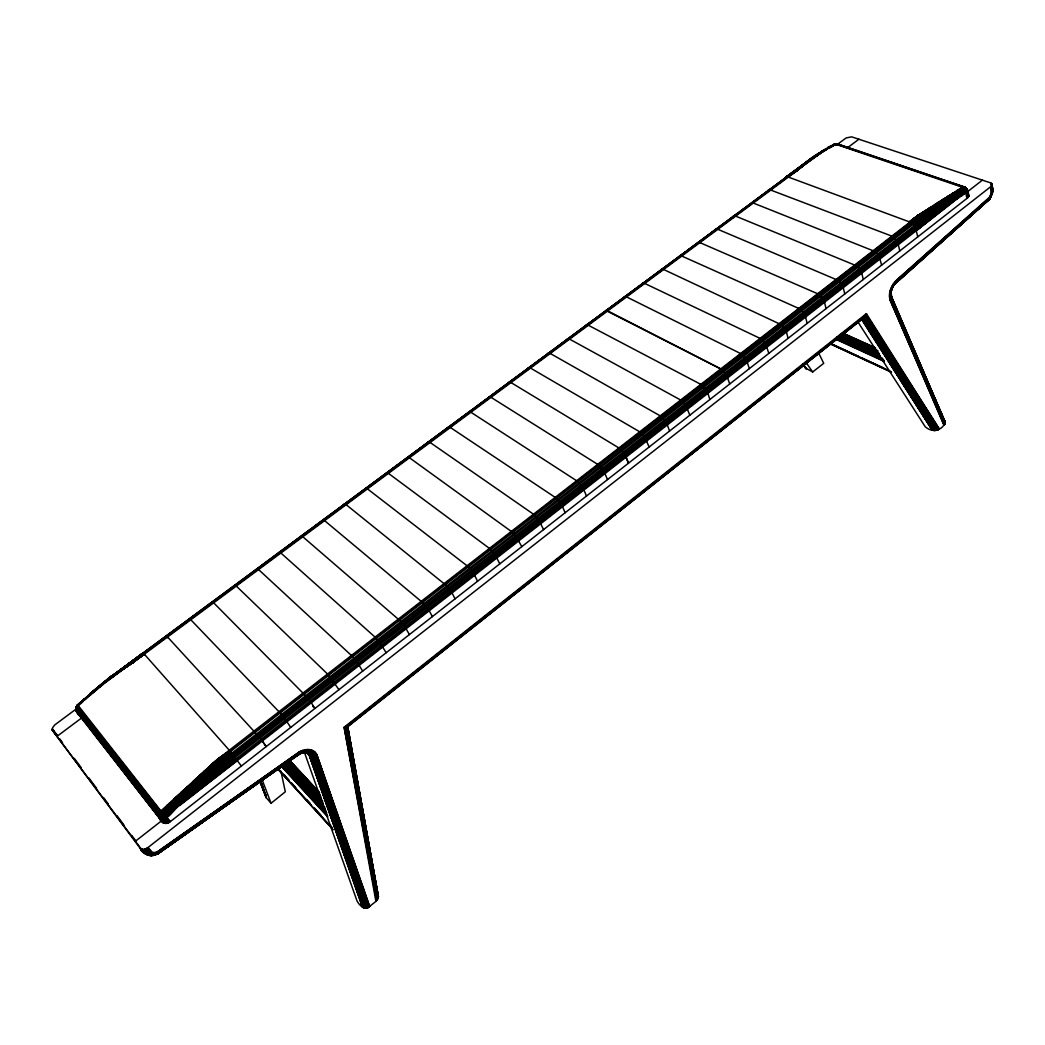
<?xml version="1.0" encoding="UTF-8"?>
<svg xmlns="http://www.w3.org/2000/svg" width="1045" height="1045" viewBox="0 0 1045 1045"><rect width="100%" height="100%" fill="white"/><g stroke="black" fill="none" stroke-linecap="round" stroke-linejoin="round"><path stroke-width="1.5" d="M76.376 708.837L54.68 724.982L52.616 727.725L52.407 730.272L140.2 848.292L143.531 849.507L147.136 848.2L150.637 852.38L153.145 853.412L158.174 852.224L298.556 753.197L157.273 851.923L157.246 854.248L154.268 854.418M835.922 143.74C840.428 143.204 827.261 147.737 826.125 149.748C811.547 155 800.601 168.402 787.669 176.879L143.883 653.647L102.776 684.606L84.41 700.163L83.796 699.275L111.528 676.363L143.087 652.968L143.857 653.661L229.965 751.015L216.55 760.878L196.094 784.416L190.66 792.058L179.779 802.978L178.251 803.37C172.059 806.257 166.664 820.103 158.487 815.858L76.167 710.247C75.58 705.244 80.922 702.71 83.861 699.157C85.063 702.358 72.81 706.681 76.938 712.311L159.232 818.013C160.812 823.12 166.534 825.184 170.374 821.566L967.239 198.171L968.545 196.316L967.631 190.386L964.431 186.833L967.448 189.72L968.545 196.316L967.618 190.373C969.982 206.361 969.433 184.521 962.249 187.186L835.647 144.223C819.998 151.29 831.245 145.294 835.961 143.792C840.245 146.052 832.865 141.976 837.202 144.706M857.841 321.808L925.125 426.595C930.808 432.081 939.494 431.663 943.962 425.028L890.249 300.411C887.963 293.54 891.032 285.847 895.879 280.844L989.341 197.44L991.313 193.26L991.862 184.024L990.203 182.731L851.649 136.843L846.123 137.953L836.392 145.124M304.461 752.413L356.998 900.881C359.284 905.218 364.836 911.188 369.669 906.498L317.04 755.221C314.088 747.658 303.795 748.507 298.308 752.635L157.886 851.636L155.391 852.524L154.412 854.993L150.258 854.862L148.116 853.726L145.333 849.089L148.285 852.668L146.235 848.697L149.2 852.289L147.136 848.2L991.182 186.31L991.927 191.379L991.13 194.07M991.587 194.07L992.397 189.093L991.614 183.62L992.737 190.216L991.431 191.731L990.686 186.755L991.927 191.379M992.567 191.692L991.862 184.024L992.711 191.405L991.418 192.476M306.485 752.335L310.378 755.274L316.23 753.576L316.204 755.666L368.846 907.112L316.112 755.705C313.539 748.507 303.69 749.383 298.57 753.223L157.403 852.615L300.464 751.355L157.873 851.61C161.008 854.418 153.053 854.745 158.148 853.151L156.476 854.039L300.581 752.047L298.308 752.635L298.752 754.621L157.05 854.314L158.226 853.242M905.466 273.685L894.063 284.344L989.119 199.608L992.567 192.646L991.836 185.383L992.593 190.608L991.561 185.853L992.319 191L991.405 191.039M156.332 852.289L155.352 854.98M828.685 147.397C834.694 145.882 834.093 142.434 835.804 144.863M302.828 750.375C298.23 757.534 311.266 747.031 313.487 756.462L366.547 908.092L313.735 754.96C310.078 749.291 302.318 752.152 297.838 754.098M805.46 367.945L805.342 367.174M316.23 753.576L369.669 906.498C372.386 903.481 380.001 900.268 378.042 894.86L349.644 739.651M992.254 187.904C993.011 191.392 993.05 187.786 991.875 190.582M90.575 694.742L89.909 693.762L111.528 676.363L800.143 167.095L110.757 677.003C50.421 727.986 150.545 641.343 92.966 692.783M992.711 191.405L992.384 190.504M835.138 144.105L809.757 159.989L796.316 171.197L133.577 662.177C114.963 672.875 98.962 686.056 84.123 699.771M839.004 144.941C838.848 143.165 834.367 144.066 836.183 143.988L964.835 187.473L967.239 189.524L966.325 192.398L956.567 198.445L917.771 215.544L962.798 186.924L967.069 190.412L968.401 196.787L967.213 189.315M964.065 187.316L962.798 187.421L965.606 188.361L967.526 190.608L968.127 197.257C968.232 193.795 965.789 186.598 962.341 187.225C968.101 185.905 964.653 194.984 967.239 198.171L966.429 191.313L962.863 187.447L917.85 215.531L909.542 221.919L788.4 177.101L785.788 177.18M75.854 708.628L159.937 815.871L164.418 814.839L177.585 802.678L215.44 762.314L229.965 751.015L217.726 759.258L161.309 811.456L163.046 818.366L167.749 823.029L163.49 817.347L160.93 810.972L158.918 815.4L159.702 818.483C168.519 821.592 173.483 808.582 180.053 805.199L956.671 199.177L967.552 191.771M217.569 759.715L229.965 751.015L217.778 759.245L161.844 812.069L165.306 818.353L169.538 822.154L165.776 816.171L178.891 804.036L217.765 759.192L229.965 751.015L216.629 760.943L180.053 805.199L177.585 802.678L179.152 802.312L194.566 787.185L212.475 765.515L925.112 212.239L912.285 223.591L205.891 773.391L204.023 771.51L160.185 811.612L158.54 815.022L159.702 818.483M302.07 752.988C291.137 757.285 305.571 752.152 298.648 753.419L158.187 852.237L157.273 851.923M732.519 218.248L733.015 216.328L734.53 215.649M528.195 369.59L528.326 367.866L529.488 367.461M161.766 819.189L165.972 823.447L161.779 817.752L161.178 811.286L160.982 817.765L165.136 823.46L158.84 817.386M76.938 712.311L76.834 709.32C74.156 703.873 84.802 701.548 86.761 697.302M306.224 752.335L311.123 756.397L316.962 755.261L368.937 907.047L315.446 754.124L315.316 756.018L367.958 907.609L314.597 754.594C311.136 749.383 303.703 750.623 299.04 753.354M115.538 673.45L143.857 653.661L133.329 662.164L144.341 654.209L102.175 683.626L91.307 693.214L111.541 676.337L144.341 654.209L102.41 684.07L78.27 704.905M178.251 803.37L217.687 759.415L229.965 751.015L217.765 759.206L204.023 771.51L217.752 759.179L229.965 751.015L216.798 760.669L217.765 759.245L229.965 751.015L217.517 759.676L215.44 762.314L230.736 751.93L241.369 766.024M344.275 504.121L344.314 504.996M547.567 354.477L548.102 353.145L550.284 353.497L660.884 416.237M944.275 420.887L924.198 374.541L945.046 421.749L943.962 425.028L889.752 298.818C892.561 296.532 889.961 292.313 891.476 298.295L945.072 423.591L890.98 297.329L890.876 291.281M76.599 709.986C74.326 708.693 78.075 703.063 77.683 706.302L161.805 812.736L159.571 812.422L77.121 707.047L77.748 704.644L84.044 699.262M784.756 179.557L785.801 177.167L817.281 154.764M160.316 811.743L160.865 810.894L78.31 705.662C73.777 708.183 76.938 714.244 80.269 716.504L75.867 709.424L77.657 705.466M566.847 340.213L567.422 338.841L569.629 339.168L680.399 399.882L685.533 404.807M266.005 795.14L266.07 797.479L271.06 803.265L285.324 791.783L280.909 771.119M952.4 193.273L955.274 195.559L956.671 199.177L955.77 198.759L942.655 204.546L234.263 756.28L196.473 784.821L193.155 781.32L217.739 759.206L229.965 751.015L217.765 759.192L162.955 814.382L160.499 814.969L158.735 814.159L76.376 708.641L76.821 706.316M77.8 704.63L77.278 705.101C78.349 703.951 75.54 707.178 77.983 704.709M990.124 196.355C990.451 198.863 991.888 196.604 990.529 195.624M991.313 193.26L992.436 192.842L992.619 190.804M890.876 289.583L890.68 297.851L944.811 424.087L891.098 299.236L944.497 424.518L890.301 300.359C892.169 298.465 891.999 290.863 889.465 294.886M347.658 726.732L346.992 727.242L378.016 898.373L347.397 725.7M604.859 312.05L605.943 310.469M79.916 714.192L79.812 714.858L76.507 711.279L75.789 709.333M890.222 290.51L891.215 289.805M386.572 472.81L386.559 473.725M623.604 298.178L624.74 296.558L626.608 296.95L740.265 353.38L745.412 358.174M314.937 756.162L367.357 907.844L314.401 756.293L313.735 754.96L313.487 756.462L366.129 908.183L312.847 755.208L312.586 756.528L365.241 908.262L311.985 755.352L308.654 752.766L302.514 752.583L307.988 752.922L311.959 756.515L364.953 908.223L311.149 755.378M75.776 708.784L76.625 706.12M75.867 709.424L77.003 706.838M889.713 292.718L891.085 291.542M190.673 790.987L179.505 804.65L166.416 816.759L166.194 817.843L170.374 821.566L161.844 812.069M305.205 749.735L304.552 751.76L302.972 752.713M660.727 270.159L660.584 271.53M990.425 196.721L895.892 280.87C896.205 283.482 892.13 288.133 891.96 286.186M155.391 852.524L152.779 852.446C149.592 858.441 142.695 852.824 140.657 848.775C141.179 854.98 154.712 854.196 147.985 847.599L150.885 851.27L150.637 852.38C146.718 856.155 142.042 852.211 140.2 848.292M895.892 280.87L893.475 285.559M991.94 194.056L992.436 192.215M696.884 243.903L698.778 242.113M890.941 292.247L891.437 290.001M891.124 292.038L891.542 290.17M217.752 759.31L212.135 764.3L212.997 765.136M891.463 298.387L890.98 297.329L944.902 423.956L891.372 298.635M822.65 151.93L824.675 149.683L809.065 160.081L796.251 171.119L809.065 160.081L824.283 149.892M160.891 811.939L161.087 811.168L160.251 817.66L164.365 823.342L160.982 819.071M833.309 144.941L833.152 145.869L834.354 144.119M987.708 200.131L989.354 199.242L989.667 197.022L989.249 199.399L893.161 285.559M818.535 154.333C821.213 150.976 826.817 147.75 830.893 146.94M992.75 189.824L992.58 188.479M917.771 236.875L915.355 227.34L942.655 204.546L934.125 208.125L913.16 224.401L909.516 221.932L917.771 215.544L955.705 196.238L965.515 190.164L965.698 187.486M161.413 812.853L161.701 811.9M488.629 397.583L489.4 396.747L491.085 397.348M189.472 619.071L190.294 619.28M990.96 194.853L991.47 193.312M989.955 197.818L991.849 193.495M992.11 193.652L988.335 200.065L937.443 245.51M508.641 382.444L511.018 382.574L618.679 447.809L624.544 453.961L628.476 463.196L626.138 457.096M891.098 290.484L893.684 284.88L893.148 284.175M891.372 290.419L892.874 286.918M891.516 290.314L892.103 288.551L890.98 288.315M938.005 429.717L865.939 314.963L344.994 727.359L865.652 315.486L938.005 429.717L866.07 314.597L939.246 428.933L866.409 313.657L863.967 317.667L347.384 727.046L378.199 897.916M808.66 160.277L810.528 160.12L821.292 152.753L787.669 176.879L808.477 160.394L825.615 149.618L810.737 158.788L786.963 176.814L797.596 169.538L796.264 171.119L815.701 155.457L826.125 149.748M307.53 749.474L305.545 752.322L303.05 751.747M75.932 707.596L77.813 704.97M895.957 282.646L894.912 283.626L989.955 198.602L896.022 281.418L892.757 285.481M154.464 852.642C153.341 860.766 138.789 848.462 144.523 853.295M212.213 764.365L217.739 759.349L197.492 779.348L175.09 797.792L174.528 799.255L176.265 801.241L177.859 800.927L183.789 795.65L199.02 780.942L196.473 778.303M160.682 811.913L161.008 811.064C157.756 814.982 159.976 820.338 163.686 823.107M823.473 151.068L829.887 146.796M586.023 325.465L586.545 324.681M990.294 196.355L991.849 195.167L990.869 194.853M891.777 288.538L892.639 286.657M642.296 283.809L643.903 282.738M660.701 270.172L662.36 269.074M678.95 256.665L680.648 255.529M165.776 816.171L161.779 817.752L158.592 816.654L76.298 711.005L76.834 705.715M309.725 749.578L307.165 752.4L304.435 751.812M715.25 229.482L712.233 232.539M204.702 772.177L180.916 792.502L185.435 797.4L183.45 801.032L178.891 804.036M153.589 852.602L151.551 855.123L149.317 855.372L152.479 855.463M767.748 190.921L768.493 189.981M893.462 284.553L890.235 292.6L890.301 300.359M892.652 286.97L893.684 284.88M892.822 286.97L893.802 285.154M935.027 247.678L894.063 284.344L895.317 283.286C892.717 286.199 897.668 281.092 894.912 283.626M817.085 155.522L815.4 155.574L809.274 160.029L796.277 171.119L808.856 160.172L823.669 150.584L818.666 153.902L821.318 152.583M956.671 199.177L946.156 203.148L915.355 227.34L913.983 225.315L934.125 208.125L917.85 215.531L909.542 221.919C921.416 211.691 936.451 206.178 950.428 199.399C953.497 196.813 971.079 192.776 965.384 187.447L836.731 143.844L835.647 144.223M187.251 787.342L217.739 759.245L162.55 813.467L159.689 813.755L76.69 707.831L76.416 706.472L77.591 705.662M160.486 811.847L161.008 811.064M990.699 197.322L894.729 282.829L896.061 281.941L990.033 198.289L894.494 282.359M311.737 750.062L308.654 752.766L304.474 751.825L310.313 754.333L315.041 752.1M823.943 150.193L785.37 177.572L810.933 158.644L812.801 158.487L796.29 171.119L809.757 159.989M987.852 200.131L990.033 198.289M796.734 170.426L787.669 176.879L797.244 170.361M344.249 504.134L346.169 504.696L447.665 586.572M988.753 199.895L989.471 198.994L988.335 200.065M365.502 488.407L367.487 488.903L466.919 565.672M811.39 158.435L825.132 149.592L787.669 176.879L814.76 156.632L808.516 161.4M895.865 282.79L894.69 284.149L988.635 199.948M174.084 798.707L176.043 798.916L198.08 779.949L217.386 759.584M77.683 706.302L78.27 705.61L77.565 705.845M894.69 284.149L895.761 282.986M964.039 187.917L942.603 199.477L946.156 203.148L917.889 215.518L930.363 209.013L956.371 197.701L966.142 191.64L967.213 189.955L966.573 188.374M802.273 166.181L796.316 171.158L805.238 163.869M217.543 759.506L216.511 760.407M428.032 442.113L429.025 441.839M893.632 284.305L989.955 198.602L893.632 284.305L894.52 283.417M313.526 750.911L309.242 753.51L305.715 752.126M896.061 281.941L894.873 283.26L896.061 282.163M166.416 816.759L165.711 817.216L163.738 814.133L176.918 801.959L204.885 772.359M811.155 158.526L796.355 171.132L787.669 176.879L796.316 170.975M205.682 773.169L183.241 795.062L177.219 800.235L175.638 800.535M152.779 852.446L148.338 854.627L145.32 853.66M211.652 764.718L212.383 765.41L198.38 780.275L182.705 794.487L175.051 799.869M298.648 753.419L157.455 853.687L150.924 854.444L147.894 852.811L145.333 849.089M835.02 144.014L833.505 144.615M91.62 693.488L96.388 688.276M196.094 784.416L178.499 801.633L176.918 801.959M78.218 705.545L77.565 706.015M796.499 171.001C804.154 164.013 815.126 154.386 825.406 150.18M196.708 778.538L216.602 760.499M99.301 687.101L104.735 682.424M816.72 155.431L810.006 160.003M143.087 653.073L102.462 683.73L143.857 653.661L133.42 662.164L126.837 665.756L143.478 653.269L130.298 663.719L133.486 662.216L126.863 665.809L102.332 683.626L98.086 687.701L101.378 684.723M715.224 229.495L716.726 228.816M90.419 694.076L102.214 683.73L127.242 666.396M146.235 848.697L148.808 852.485L151.577 853.883L155 854L158.278 852.446M102.645 683.874L111.58 676.35L132.062 662.817L143.857 653.661L133.407 662.151L119.104 671.06L106.355 680.661L125.544 666.736M199.02 780.942L233.348 755.143L940.722 205.303C930.52 208.726 918.176 213.611 910.456 222.337L229.991 751.002L231.572 752.936L211.417 766.965L230.736 751.93L212.475 765.515M302.358 752.713L298.243 754.425M911.384 222.898L923.44 213.036L917.876 215.492L909.542 221.919L917.797 215.557L923.793 212.749L911.384 222.898L920.802 214.316L910.456 222.337L918.072 215.414L964.6 188.845L964.705 187.238L963.359 186.755M909.098 270.433L915.146 265.025M917.562 262.87L936.908 245.562M940.539 242.309L944.171 239.07M947.789 235.817L973.195 213.102M979.243 207.694L984.076 203.37M989.471 198.014L896.035 281.458L989.497 198.524L989.341 197.44M894.729 282.829L896.061 281.654M143.478 653.726L110.757 677.003L111.541 676.337L119.025 670.877L119.496 671.7L89.909 693.762L102.776 684.606L102.332 683.626M799.895 168.114L799.111 168.01L804.532 163.791M89.935 693.854L111.593 676.559L133.486 662.203M90.915 692.939L108.262 678.897L102.462 683.73M199.334 781.281L232.447 754.02L913.147 224.414L913.983 225.315L937.744 206.531L935.066 204.271L964.052 188.296L965.58 189.955M179.505 804.65L916.269 229.469L950.258 201.58L185.958 797.936L185.435 797.4M186.937 786.99L191.13 791.47L234.237 756.293M945.908 202.652C932.95 206.74 920.449 213.076 910.456 222.337L918.006 215.505L919.273 215.048L910.456 222.337L918.046 215.531L930.912 209.522L913.16 224.401L929.658 210.11L912.285 223.591M235.935 758.513L190.66 792.058L946.613 202.978L915.89 228.398L916.269 229.469L951.237 201.215L949.644 198.315L947.253 196.538L953.628 193.913M196.473 784.821L233.348 755.143M143.204 653.321L108.327 678.845L133.433 662.243L132.023 662.739L143.857 653.661C125.87 667.977 105.062 679.616 90.275 694.35M175.09 797.792L175.534 798.315L181.725 793.416L197.779 779.648L216.263 760.629M866.409 313.657L344.132 727.268L375.9 901.234M374.214 704.421L376.749 702.344M413.82 672.993L416.367 670.968M499.405 605.094L501.953 603.069M540.278 572.66L542.825 570.635M625.864 504.748L628.398 502.71M865.652 315.486L345.32 727.385L344.132 727.268L376.566 900.581L345.764 727.385L865.338 316.086L937.287 430.031L865.652 315.486L937.796 429.835M805.055 163.83L800.209 167.853M155.653 854.875L153.249 855.398L154.412 854.993M805.512 368.023L812.683 371.981L823.721 363.307L818.718 353.158M916.282 229.456L953.562 200.34L916.556 230.475L955.888 199.464L954.438 195.964L951.655 193.756L953.014 193.547M162.106 820.39L135.118 841.46M966.925 192.202L982.352 180.158M217.752 759.179L919.169 214.983M191.13 791.47L235.112 757.429M237.372 760.473L180.942 804.141L175.534 798.315M108.536 679.433L90.053 694.063M937.705 202.586L954.216 194.383M803.918 163.895L811.926 158.357M158.487 852.903L155.026 854.941M185.958 797.936L236.692 759.545M143.478 653.269L127.333 665.443C145.843 654.967 118.751 670.812 108.262 678.897L127.634 665.926M751.564 202.9L810.397 159.18M119.025 670.877L143.087 652.968L111.58 676.35M786.336 176.918L803.775 163.947M56.9 736.425L81.732 717.889M847.181 148.011L858.938 139.207M143.217 653.047L120.41 669.963L133.355 662.269L132.049 662.791M792.554 173.039L801.554 166.364M804.114 164.457L813.115 157.769L785.043 178.107M144.523 652.354L170.309 633.257M172.869 631.363L210.999 603.135M216.224 599.856L212.475 602.625L283.117 549.735M285.677 547.841L299.824 537.365M311.319 528.861L301.483 535.876M313.866 526.967L335.406 511.031M337.927 509.163L449.063 426.621L555 497.263M449.65 426.438L472.366 409.614M474.861 407.772L520.292 374.136M522.905 372.19L552.779 350.088M555.352 348.181L604.95 311.449M607.472 309.594L685.415 251.871M688.002 249.964L713.67 230.958M716.23 229.064L737.744 213.128M740.265 211.273L752.165 202.586M112.481 676.69L118.934 671.909M127.973 665.221L134.426 660.44M144.772 652.772L149.918 648.945M156.371 644.177L165.397 637.489M173.091 631.794L178.199 628.006M184.586 623.29L192.241 617.621M201.084 611.064L203.605 609.196M208.66 605.447L211.195 603.579M221.227 596.146L227.483 591.522M232.486 587.812C234.994 587.486 234.211 583.437 236.314 586.075L327.477 673.96M236.314 584.978L240.245 582.065M253.36 572.346L255.986 570.413M268.996 560.773L275.488 555.966M285.821 548.311L289.674 545.464M297.381 539.756L299.954 537.848M301.26 536.882L303.808 535.001M313.983 527.464L317.798 524.629M325.426 518.986L329.201 516.191M338.018 509.66L341.793 506.864M345.582 504.056L353.066 498.517M358.056 494.821L363.046 491.124M369.499 486.356L379.988 478.584M394.37 467.925L398.263 465.038M413.82 453.53L407.38 458.298L407.929 457.07L409.496 457.788L513.944 533.355M421.54 447.809L427.967 443.054M434.367 438.312L442.009 432.656M449.663 426.987L454.706 423.251M462.282 417.634L466.07 414.839M474.861 408.321L477.369 406.466M482.372 402.769L488.616 398.132M494.834 393.534L498.556 390.778M502.266 388.022L508.471 383.437M518.947 375.678L528.117 368.898M534.609 364.078L543.687 357.364M555.287 348.769L559.14 345.908M566.86 340.2L573.222 335.484M579.583 330.782L585.945 326.066M591 322.317L597.296 317.654M604.885 312.037L608.621 309.268M614.865 304.644L619.868 300.947M627.34 295.408L629.808 293.58M636 289.008L640.938 285.337M643.42 283.495L649.546 278.963M655.685 274.43L659.356 271.7M667.102 265.966L674.913 260.179M683.992 253.452L690.445 248.684M699.458 242.009L704.565 238.221M716.073 229.704L721.141 225.942M723.676 224.074L731.278 218.444M736.32 214.708L742.59 210.058M747.619 206.348L753.876 201.711M760.094 197.1L763.83 194.344M768.806 190.647L773.731 187.003M779.897 182.431L783.593 179.701M792.659 173L800.457 167.226M108.262 678.897L119.195 671.23M115.394 674.456L123.049 668.813M128.143 665.038L135.798 659.395M205.891 773.391L232.447 754.02M128.104 664.881L137.052 658.389M817.203 155.052L808.477 160.394M112.573 676.833L116.478 674.012M111.737 676.82L133.355 662.256L126.837 665.756M240.938 794.945L156.789 854.248L300.594 753.118L158.435 853.452L294.246 757.259L286.212 762.889M243.603 793.05L255.594 784.573M258.246 782.679L283.548 764.77M889.478 296.937L890.928 295.33L945.255 422.572M811.651 158.383L824.91 150.049M150.023 851.858L147.136 848.2L149.814 852.955M298.883 754.242L300.594 753.118M919.443 214.891L943.818 200.183L953.406 194.827L954.764 194.932M917.85 215.531L965.084 189.485M955.274 195.559L943.413 199.895L922.905 212.226L923.793 212.749M937.509 206.231L917.954 215.466L910.456 222.337C921.938 210.385 939.22 203.03 955.77 198.759M919.169 214.748L936.189 204.938L950.428 199.399L956.567 198.445M158.618 853.282L157.246 854.248M127.425 665.6L133.107 662.399M918.176 215.348L923.192 212.37M817.334 154.66L814.695 156.188L822.768 151.407M829.377 147.606L833.139 145.098M829.247 148.168L832.787 146.143M165.711 817.216L163.046 818.366L159.885 818.196M929.044 208.177L944.589 200.875L955.261 197.309L956.371 197.701M962.954 186.99L966.129 188.087L968.01 193.756M298.439 754.542L300.503 753.484L298.883 754.281M157.468 853.203L158.396 852.707M158.631 853.504L156.789 854.248M810.554 158.971L811.821 158.331M156.476 854.039L158.187 853.203M768.48 189.994L769.643 189.641M963.085 187.068L965.776 187.617M861.759 319.626L932.231 430.044L861.433 318.438L863.967 317.667L934.988 430.514L863.418 318.02L934.23 430.514L862.778 318.32L933.59 430.462M77.239 705.44L78.022 705.27M951.015 200.601L936.738 205.395L918.999 214.891M301.378 753.145L303.834 752.518M152.818 855.215L155.901 854.614M834.929 144.001L836.47 143.753M835.007 144.589L838.469 144.798M377.846 898.791L346.992 727.242L345.32 727.385L376.566 900.581M302.044 752.322L307.348 752.936L311.123 756.397L364.418 908.17L311.723 756.489L306.838 752.648M151.499 855.594L154.046 855.28M643.341 282.79L760.708 338.684L765.658 343.988L768.833 353.38M833.766 144.393L838.26 144.158M605.93 310.483L721.377 369.238L726.366 374.606L729.737 383.972M963.307 187.721L964.104 187.708M586.963 324.525L700.555 384.22L706.394 390.177M149.84 855.542L151.995 855.607M769.629 189.654L891.45 235.974L895.069 238.482L897.799 242.492M752.152 202.599L875.932 251.871M734.517 215.662L857.488 266.214M836.588 143.688L838.665 144.497M716.713 228.829L838.861 280.7M698.752 242.126L818.235 293.985M680.635 255.542L798.367 308.262L802.769 311.893L805.212 316.086M662.347 269.087L663.013 269.192M963.908 186.728L965.332 187.238M145.764 854.131L150.402 855.555M955.705 196.238L954.438 195.964L943.818 200.183L929.227 208.268L944.21 200.509L954.882 196.617L956.084 196.956M529.475 367.474L639.462 431.663L644.582 436.692M837.28 143.818L964.875 187.055L966.86 188.962L967.918 193.665M699.418 242.231L700.15 242.479M424.792 604.376L324.068 520.201L322.931 519.835L322.879 520.867M663 269.205L781.882 325.008M470.341 411.874L468.957 411.73L468.748 413.624M301.496 535.863L302.332 536.294M149.735 852.028L152.047 852.145M148.926 855.254L145.085 853.02L141.924 849.389L145.085 853.647L141.245 849.141L145.085 853.647M965.593 187.865L966.716 188.557M957.338 190.177L960.185 192.476L961.544 196.107M843.602 333.42L874.613 347.476M842.649 333.277L875.632 348.011M842.126 333.381L874.6 348.103M841.578 333.59L875.54 349.004M841.055 333.917L877.957 350.676M842.009 335.001L877.434 351.107M840.049 334.844L878.414 352.296M841.081 336.098L879.433 353.563M839.226 336.072L879.041 354.216M838.9 336.751L880.19 355.587M837.189 336.777L879.942 356.306M837.032 337.483L882.711 358.37M836.954 338.162L882.633 359.075M836.98 338.815L884.109 360.407M837.084 339.416L884.201 361.021M835.804 339.259L884.383 361.557M922.513 212.488L923.349 212.971M832.107 344.184L858.52 356.41M861.459 357.769L883.469 367.958M829.639 343.126L889.804 370.988M829.9 343.57L891.529 372.111M830.239 343.909L891.254 372.138M387.447 472.627L489.295 548.298M257.423 568.493L352.113 656.116M607.772 310.901L720.488 368.741M55.973 733.512L52.263 729.71L55.137 732.61M798.341 308.275L799.229 308.745M148.116 853.726L143.531 849.507L146.483 853.961L142.695 849.507L146.927 854.666M938.031 202.73L940.461 204.938M235.047 585.056L235.804 585.566M966.325 192.398L967.735 197.727L967.278 192.241M470.328 411.887L576.435 480.622L579.884 483.704M929.41 208.36L930.729 209.34M323.558 519.927L324.616 520.658M700.542 384.233L701.404 384.756M892.352 236.405L893.266 236.967M429.547 442.087L533.329 514.101L538.41 519.391M491.072 397.361L599.347 465.417M146.77 854.248L148.834 855.045L142.695 849.507M163.738 814.133L162.955 814.382L164.117 814.878M639.449 431.69L641.16 432.93M818.222 293.998L823.173 299.17M760.682 338.698L761.583 339.325M144.066 852.811L52.407 730.272L57.188 734.988M57.357 735.575L52.668 730.755M576.422 480.635L577.232 481.222M554.973 497.289L557.547 499.458M660.858 416.25L666.514 422.82M145.751 853.883L141.245 849.141M302.305 536.32L400.784 621.357M619.489 448.383L620.364 449.089M489.269 548.311L490.928 549.696M598.458 464.725L603.501 470.354L607.55 479.564M150.885 851.27L151.421 851.727L147.985 847.599M466.906 565.685L468.539 567.095M305.898 751.394L310.195 756.097L363.66 907.948L310.914 756.345L364.222 908.118L311.123 756.397M280.935 553.027L279.342 552.1L279.381 553.092M213.154 602.338L212.253 602.194M742.015 354.542L743.792 356.175M280.909 553.04L374.998 637.058M362.968 907.556L309.059 754.751L362.484 907.112L309.568 755.757M164.405 818.744L168.65 822.65L165.306 818.353M173.496 811.207L167.448 804.755M374.972 637.071L380.04 642.74L386.167 652.746M875.919 251.884L878.362 254.627M54.17 731.435L52.25 729.096L54.249 730.991M857.475 266.227L861.55 272.144M838.848 280.713L841.97 284.527M213.18 602.325L308.366 698.556M162.602 819.162L166.847 823.303L163.49 819.019M781.856 325.021L786.402 332.049M327.503 673.934L330.769 677.526M190.308 619.254L278.924 711.671M163.098 822.755L76.18 710.26L158.592 816.654M312.69 706.133L314.963 708.458L310.012 700.777M490.902 549.709L495.147 554.79M468.526 567.108L474.103 574.358M147.776 852.851L144.419 849.363L147.28 853.909M352.1 656.129L352.923 656.952M56.012 734.152L55.124 733.054L56.443 735.21L52.407 730.272M306.642 752.309L309.111 755.391L307.792 753.393M423.029 602.469L427.3 607.654M328.234 674.665L338.959 689.687M55.542 734.269L56.443 735.21M557.521 499.471L560.081 502.514M278.95 711.645L280.426 713.304M289.504 760.237L319.143 792.162M289.556 760.46L317.001 790.02M288.929 759.976L319.652 793.09M289.374 761.021L318.999 792.959M288.668 760.995L320.475 795.31M287.924 761.087L320.828 796.603M287.166 761.309L321.155 798.027M286.408 761.635L322.578 800.744M285.69 762.066L322.931 802.39M286.095 763.777L323.323 804.127M284.384 763.203L324.877 807.132M283.848 763.869L325.413 809.013M283.404 764.574L326.053 810.933M283.077 765.306L326.785 812.879M282.855 766.037L326.562 813.637M281.68 765.567L327.542 815.57M281.706 766.246L327.568 816.263M281.863 766.873L327.725 816.903M513.918 533.368L514.832 534.322M283.744 774.384L289.191 780.354M291.372 782.744L295.735 787.525M306.629 799.477L309.908 803.056M314.258 807.837L320.802 815.009M329.528 824.57L331.709 826.961M278.741 769.473L288.538 780.223M291.816 783.802L311.436 805.316M314.702 808.908L332.14 828.019M277.291 768.388L331.774 828.149M277.67 768.846L333.25 829.808M352.897 656.978L357.991 663.366M891.555 297.694L890.902 295.369L945.268 422.82L891.15 296.806M858.35 267.063L859.917 268.983M839.723 281.549L840.546 282.477M820.913 296.179L821.736 297.12M400.771 621.37L403.383 624.557M52.25 729.096L54.183 731.317M724.028 371.563L724.864 372.529M704.069 387.094L704.905 388.074M683.887 402.782L684.736 403.762M642.936 434.655L643.785 435.647M353.759 657.919L354.634 658.951M280.452 713.291L286.97 721.768M601.097 467.206L601.959 468.212M579.857 483.717L583.972 490.014M514.806 534.335L521.808 546.639M447.639 586.598L450.878 590.934M282.163 715.342L283.064 716.452M76.507 711.279L79.838 715.472M331.631 678.636L333.342 680.883M260.114 737.953L166.403 635.713L167.527 637.79M783.567 326.837L784.338 327.856M308.34 698.569L309.986 700.79M260.087 737.966L261.668 740.069M59.591 738.684L62.517 742.603M74.208 758.278L81.027 767.422M88.812 777.872L96.61 788.335M103.429 797.479L108.301 804.01M117.066 815.766L123.885 824.91M131.683 835.36L135.576 840.598M403.409 624.544L404.193 625.668M449.363 588.74L450.16 589.85M803.487 364.953L805.368 367.618M802.769 363.647L806.531 368.99M516.504 536.451L517.275 537.548M357.246 662.256L362.693 671.112M806.204 362.733L812.683 371.981M538.436 519.378L543.583 529.606M261.642 740.082L266.175 746.613L262.295 741.023M560.107 502.488L562.092 505.728M380.863 643.851L381.608 644.948M404.219 625.655L404.938 626.752M992.567 189.472L991.614 183.62M623.787 452.89L624.531 453.974M286.304 720.841L290.719 727.424M334.139 681.954L335.432 683.952M644.608 436.679L649.128 447.038M427.327 607.641L428.032 608.752M266.07 797.479L259.722 780.772L266.41 797.975M685.546 404.794L689.831 415.192M725.648 373.561L726.353 374.619M472.797 572.216L473.503 573.3M745.425 358.161L746.104 359.232M495.16 554.777L499.797 563.856M404.964 626.739L409.379 634.589M934.988 430.514L864.045 317.589L935.771 430.422L864.646 317.014L936.085 430.383M937.287 430.031L865.182 316.295L346.274 727.372L377.154 899.889L345.764 727.385L376.67 900.476M841.316 283.469L842.962 286.657M862.621 318.372L933.512 430.435L861.498 318.438L932.231 430.044M866.07 314.597L938.567 429.417M936.947 430.161L865.182 316.295L936.542 430.266L864.659 317.001L346.444 727.346L377.154 899.889M864.045 317.589L935.223 430.501M863.418 318.02L934.23 430.514M878.375 254.614L879.015 255.659M428.058 608.726L429.234 610.763M582.287 486.892L582.953 487.963M450.904 590.921L451.518 591.979M968.219 195.01L967.396 189.981M405.604 627.797L406.165 628.763M706.42 390.151L707.896 393.312M428.711 609.771L432.356 616.615M539.86 521.573L540.448 522.618M746.117 359.219L749.383 368.598M451.544 591.966L455.071 598.837M474.13 574.345L474.626 575.338M823.186 299.157L824.492 302.318M879.028 255.646L881.614 265.156M518.568 539.677L519.065 540.657M666.527 422.807L669.584 431.023M474.652 575.312L477.552 581.255M189.694 619.502L189.406 618.771M562.119 505.715L565.123 512.755M746.705 360.303L747.175 361.361M890.562 294.964L891.503 297.133L891.189 296.297M898.935 316.23L900.881 320.724M902.175 323.702L904.108 328.195M905.401 331.187L909.294 340.147L907.4 335.693M922.879 371.537L920.932 367.056L922.905 371.55M890.601 296.832L894.363 305.741M895.774 308.798L897.707 313.278M899 316.256L900.934 320.75M902.227 323.728L906.106 332.702M890.98 296.088L945.229 422.271M891.137 297.133L945.216 423.081M902.057 323.636L903.977 328.117M905.257 331.095L907.178 335.563M913.591 350.48L915.511 354.947M916.792 357.926L918.712 362.406M919.992 365.384L925.765 378.799M927.686 383.28L928.966 386.258M930.246 389.236L932.179 393.717M933.459 396.695L935.38 401.175M936.66 404.154L938.58 408.621M939.86 411.612L943.713 420.547M944.497 424.518L890.275 298.347L890.784 299.784L944.432 424.57L890.68 297.851M891.516 298.034L945.163 423.395M583.985 490L586.441 496.075M897.812 242.479L899.784 250.944M265.887 795.545L261.341 782.979L263.092 787.525M261.185 783.632L265.848 795.794L261.224 783.358M260.584 782.718L265.822 796.408M261.851 779.047L271.06 803.265M727.451 376.749L727.816 377.767M316.112 755.705L368.167 907.504L314.597 754.594L314.401 756.293L367.043 907.974L314.009 756.384M364.953 908.223L311.985 755.352L365.737 908.223L312.964 756.528M366.547 908.092L313.735 754.96M368.167 907.504L315.446 754.124M707.909 393.299L709.882 399.503M805.238 316.073L805.538 317.105M842.975 286.643L843.263 287.675M891.111 295.813L891.437 296.911M347.606 726.04L378.394 896.845L347.698 726.471M861.576 272.131L863.274 279.511M164.418 814.839L164.666 815.714M76.024 710.548L75.841 708.131M786.415 332.036L788.1 338.319M805.551 317.092L807.171 323.401M824.505 302.305L826.046 308.628M843.276 287.662L844.752 293.998M991.927 186.363L991.248 183.267L991.679 186.128M991.182 186.31L992.019 190.438M347.606 728.456L349.069 736.451M347.371 725.661L378.394 897.067M347.436 727.02L378.264 897.603M377.323 899.654L346.992 727.242M148.808 852.485L148.965 853.399M967.239 190.882L967.657 193.39M991.862 184.024L992.619 188.74M165.11 815.518L165.201 816.498M750.31 203.827L750.127 204.48L750.323 203.827M796.316 171.04L787.669 176.879L796.29 171.158M298.844 754.098L158.553 853.099L298.844 754.098M300.085 753.837L298.752 754.621L300.085 753.837M806.1 368.728L803.265 364.718L806.1 368.728M310.287 756.149L309.673 755.065L310.195 756.097M919.639 364.065L910.587 343.139L919.678 364.078M991.77 186.18L991.248 183.267L991.731 186.154M992.606 189.197L991.979 184.456L992.606 189.197"/></g></svg>
